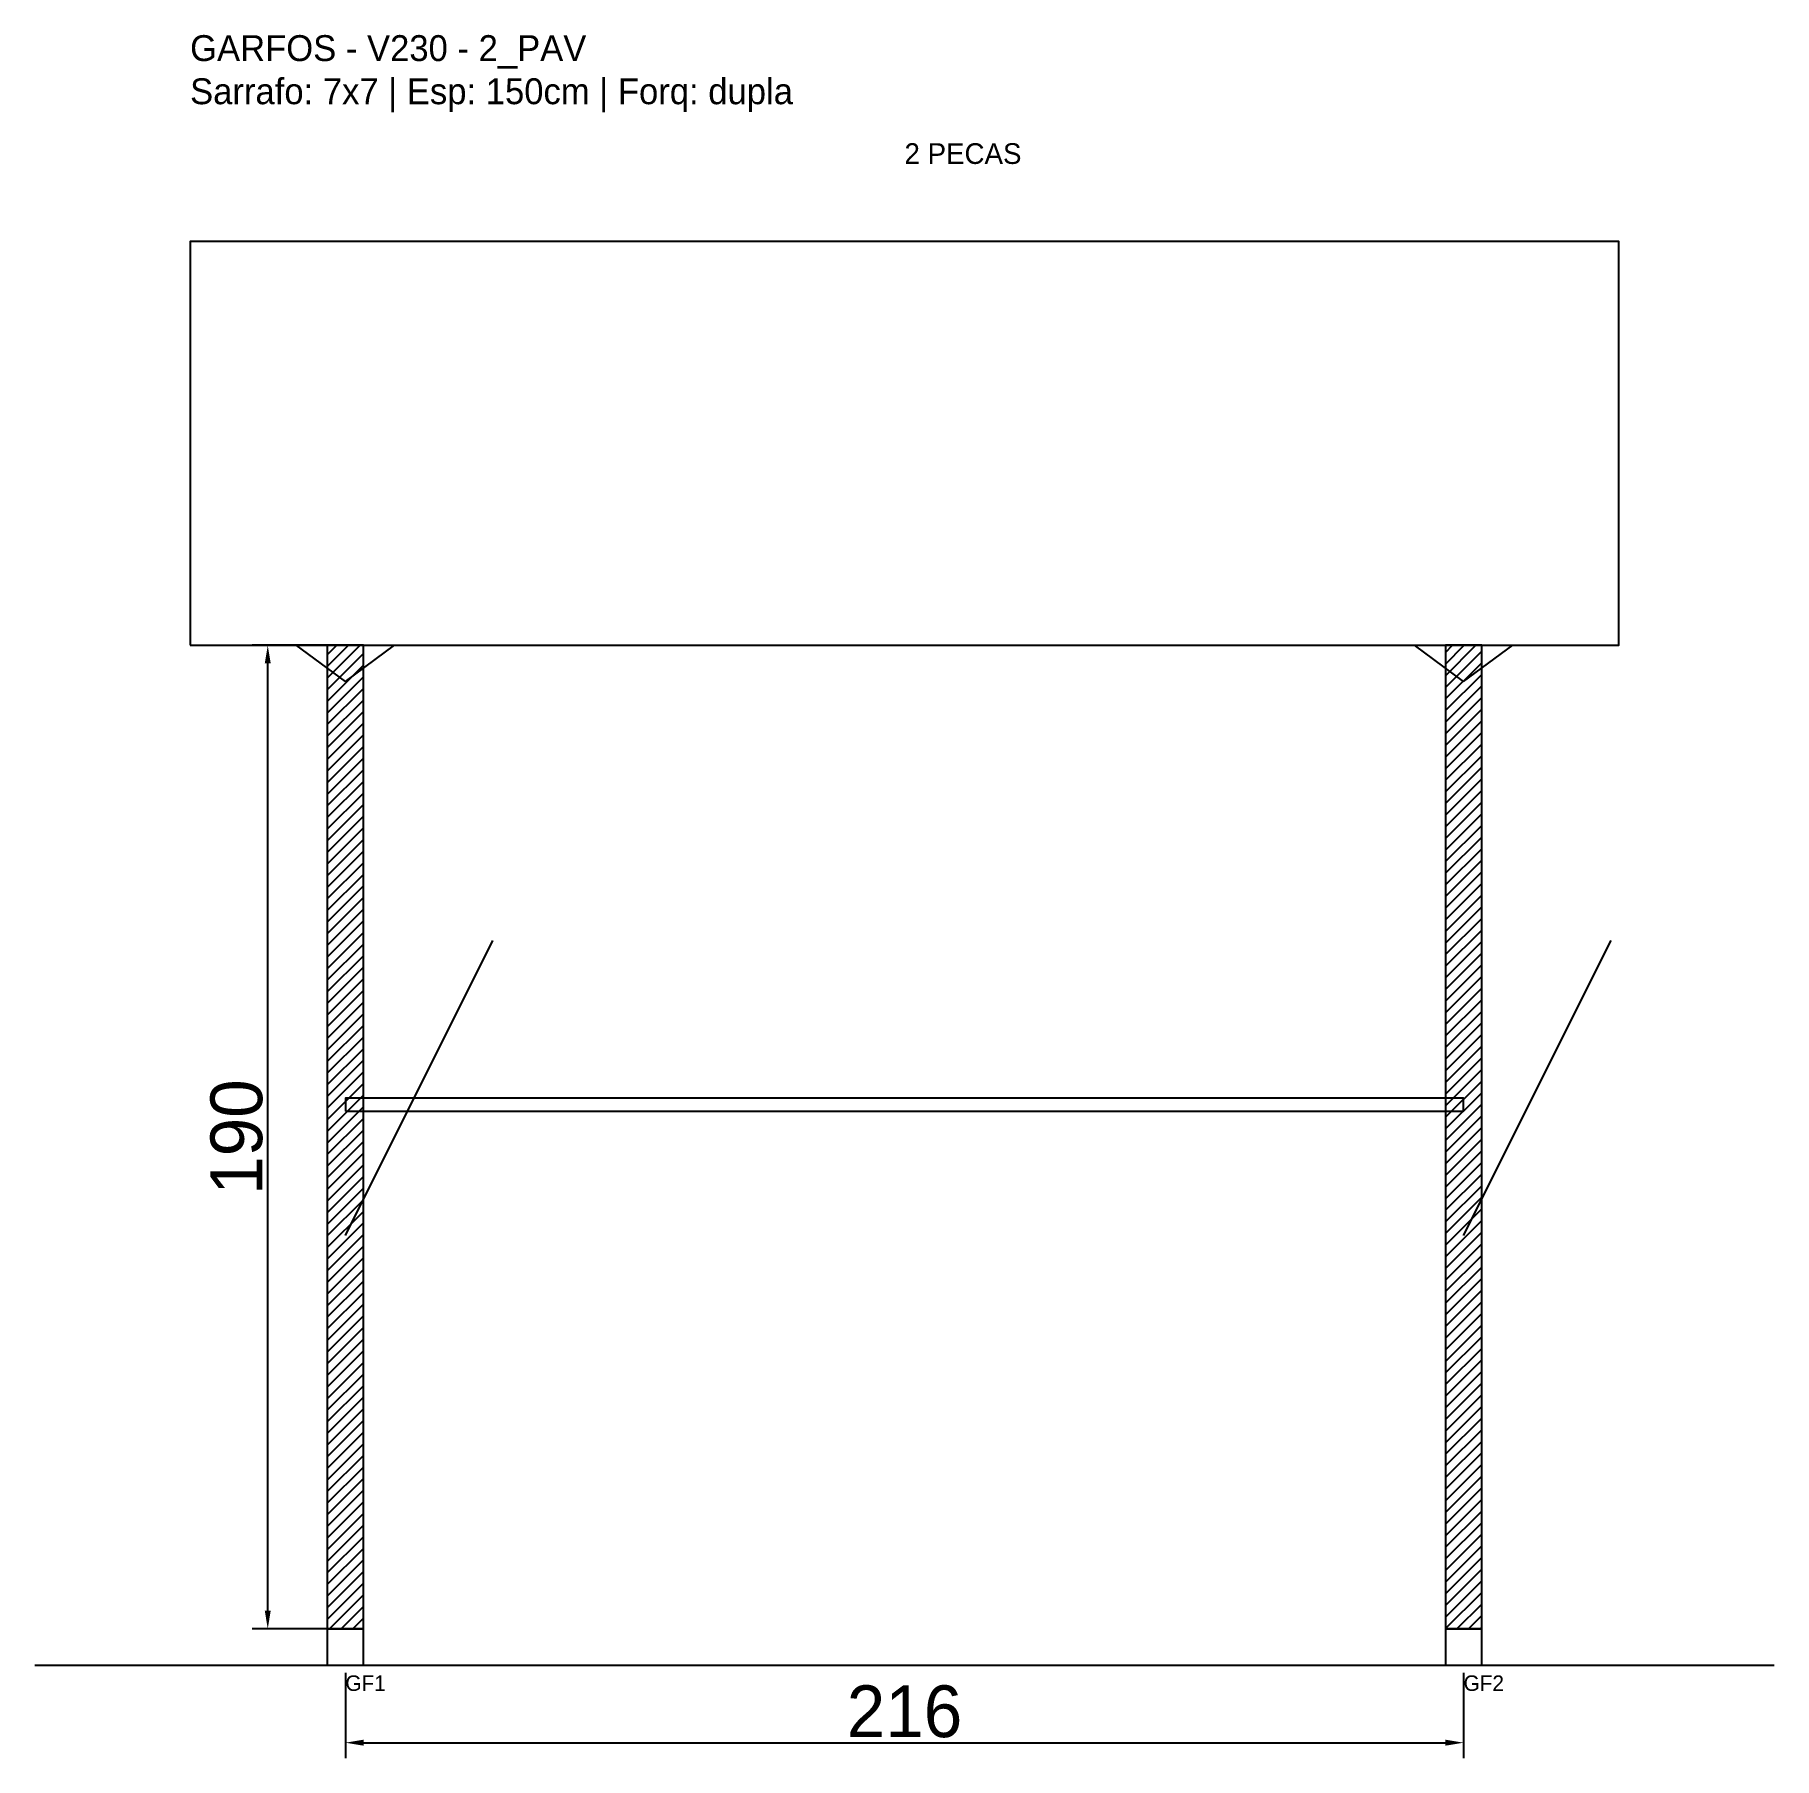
# Model space of a CAD drawing. Header units: metres. Extents: x -30 to 306, y -25 to 308.
import ezdxf

# ---------------------------------------------------------------- set-up
doc = ezdxf.new("R2010")
doc.units = ezdxf.units.M
for name, color, linetype in [('BARRA_ANCORAGEM', 1, 'Continuous'), ('COTA', 241, 'Continuous'), ('GARFOS OK', 3, 'Continuous'), ('NOME DA VIGA', 6, 'Continuous'), ('SARR_7x7', 40, 'Continuous'), ('TIRAS REESCORAMENTO', 252, 'Continuous'), ('VIGAS', 3, 'Continuous')]:
    doc.layers.add(name, color=color, linetype=linetype)
doc.dimstyles.new('EZ DXF', dxfattribs={"dimtxt": 10, "dimasz": 3.5, "dimexe": 3, "dimexo": 1.5, "dimgap": 1, "dimtad": 1, "dimdec": 1, "dimdsep": 46, "dimcen": 2.5, "dimazin": 3, "dimtfac": 1, "dimtmove": 0, "dimatfit": 3})

msp = doc.modelspace()

# ---------------------------------------------------------------- hatches: boundary and pattern name
at = {"layer": 'COTA'}
h = msp.add_hatch(dxfattribs=at)
h.set_pattern_fill('ANSI31', scale=0.5)
h.paths.add_polyline_path([(26.5, 0), (33.5, 0), (33.5, 190), (26.5, 190)])
h = msp.add_hatch(dxfattribs=at)
h.set_pattern_fill('ANSI31', scale=0.5)
h.paths.add_polyline_path([(242.498138, 0), (249.498138, 0), (249.498138, 190), (242.498138, 190)])

# ---------------------------------------------------------------- linework, layer by layer
at = {"layer": 'BARRA_ANCORAGEM'}
for p, q in [((30, 76), (58.5, 133)), ((245.998138, 76), (274.498138, 133))]:
    msp.add_line(p, q, dxfattribs=at)
at = {"layer": 'GARFOS OK'}
for p, q in [((30, 183), (20.5, 190)), ((20.5, 190), (39.5, 190)), ((30, 183), (39.5, 190)), ((245.998138, 183), (236.498138, 190)), ((236.498138, 190), (255.498138, 190)), ((245.998138, 183), (255.498138, 190))]:
    msp.add_line(p, q, dxfattribs=at)
at = {"layer": 'GARFOS OK', "linetype": 'CONTINUOUS'}
msp.add_line((-30, -7), (305.998138, -7), dxfattribs=at)
at = {"layer": 'GARFOS OK'}
for points in [[(26.5, 0), (33.5, 0), (33.5, 190), (26.5, 190), (26.5, 0)], [(242.498138, 0), (249.498138, 0), (249.498138, 190), (242.498138, 190), (242.498138, 0)]]:
    msp.add_lwpolyline(points, dxfattribs=at)
at = {"layer": 'SARR_7x7'}
for points in [[(26.5, -7), (33.5, -7), (33.5, 0), (26.5, 0), (26.5, -7)], [(242.498138, -7), (249.498138, -7), (249.498138, 0), (242.498138, 0), (242.498138, -7)]]:
    msp.add_lwpolyline(points, dxfattribs=at)
at = {"layer": 'TIRAS REESCORAMENTO'}
msp.add_lwpolyline([(30, 100), (245.998138, 100), (245.998138, 102.5), (30, 102.5), (30, 100)], dxfattribs=at)
at = {"layer": 'VIGAS'}
msp.add_lwpolyline([(0, 190), (275.998138, 190), (275.998138, 268), (0, 268), (0, 190)], dxfattribs=at)

# ---------------------------------------------------------------- texts
at = {"layer": 'NOME DA VIGA'}
for s, height, p in [('2 PECAS', 4, (137.999069, 283)), ('GF1', 3, (30, -12)), ('GF2', 3, (245.998138, -12))]:
    msp.add_text(s, height=height, dxfattribs=at).set_placement(p)
at = {"layer": 'NOME DA VIGA', "insert": (0, 293), "char_height": 5, "attachment_point": 7}
msp.add_mtext('GARFOS - V230 - 2_PAV\\PSarrafo: 7x7 | Esp: 150cm | Forq: dupla', dxfattribs=at)

# ---------------------------------------------------------------- dimensions: what is measured, and where the dimension line sits
at = {"layer": 'COTA'}
msp.add_linear_dim(base=(15, 0), p1=(30, 0), p2=(30, 190), angle=90, dimstyle='EZ DXF', dxfattribs=at).render()
msp.add_linear_dim(base=(30, -22), p1=(30, -7), p2=(245.998138, -7), dimstyle='EZ DXF', dxfattribs=at).render()

doc.saveas('drawing.dxf')
